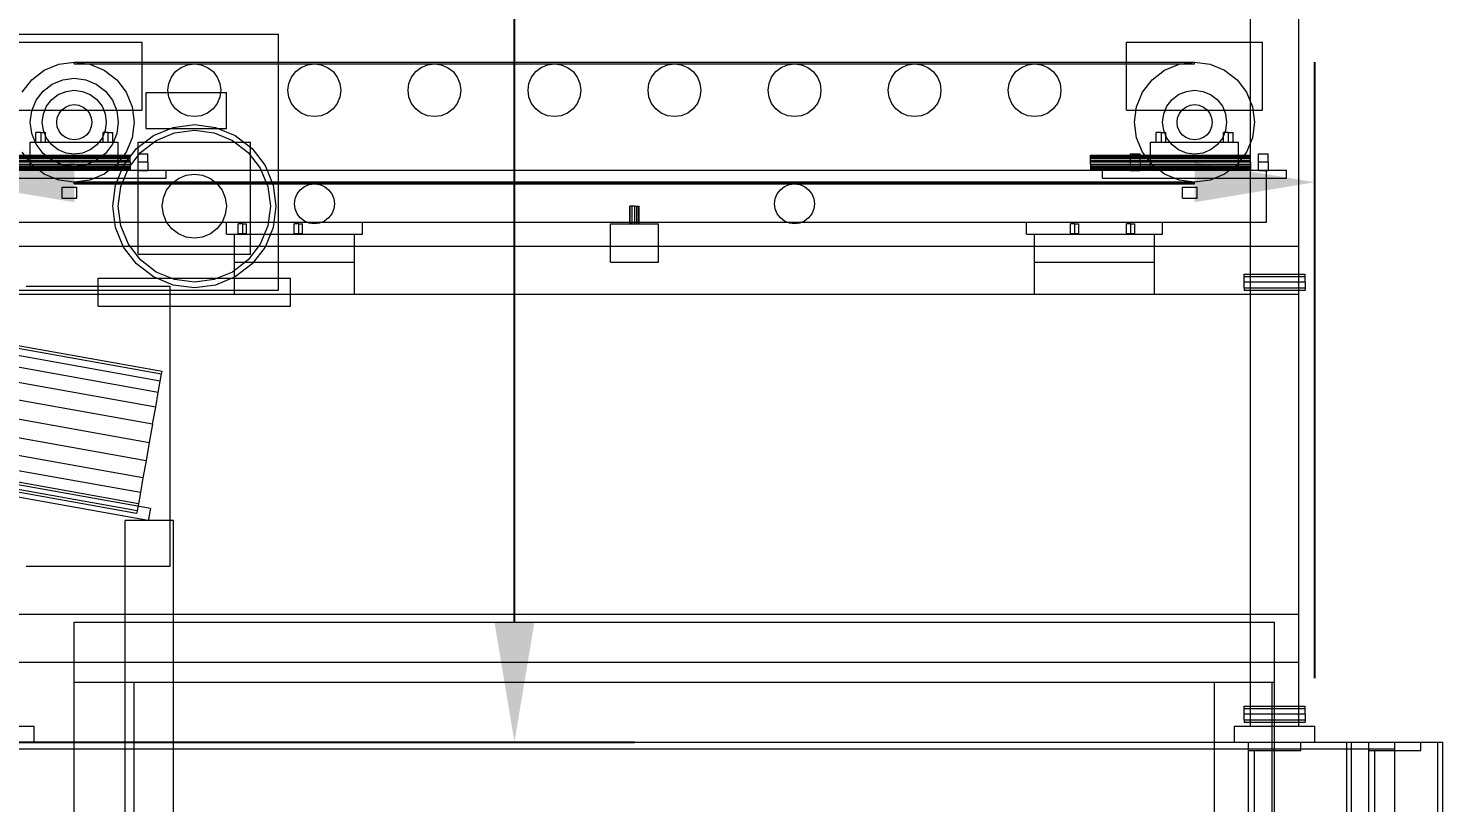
# Model space of a CAD drawing. Header units: millimetres. Extents: x -1970 to 59977, y -50268 to 6837.
# Drawn here: x 2142 to 3910, y -34076 to -33108 of the extents above; entities that cross this region are included whole.
import ezdxf

# ---------------------------------------------------------------- set-up
doc = ezdxf.new("R2010")
doc.units = ezdxf.units.MM
for name, color, linetype, lineweight in [('COTAS_O', 1, 'Continuous', 0), ('COTAS_P', 1, 'Continuous', 0), ('frontal_dos-mix', 7, 'Continuous', 0), ('frontal_dosificador', 7, 'Continuous', 0), ('frontal_secador', 7, 'Continuous', 0)]:
    doc.layers.add(name, color=color, linetype=linetype, lineweight=lineweight)
doc.dimstyles.new('R19_100', dxfattribs={"dimtxt": 250, "dimasz": 150, "dimexe": 150, "dimexo": 80, "dimgap": 100, "dimtad": 1, "dimtih": 1, "dimtoh": 1, "dimdsep": 46, "dimcen": 0.09, "dimadec": 0, "dimazin": 0, "dimtfac": 1, "dimtdec": 4, "dimtofl": 0, "dimtmove": 0, "dimatfit": 3, "dimfxl": 1, "dimtolj": 1, "dimtzin": 0, "dimarcsym": 0})

# ---------------------------------------------------------------- blocks, each defined once
blk = doc.blocks.new('*D40')
at = {"layer": 'COTAS_P', "color": 0, "lineweight": -2, "transparency": 16777216}
for p, q in [((2130, -31400), (2900, -31400)), ((2750, -33850), (2750, -31550)), ((2130, -34000), (2900, -34000))]:
    blk.add_line(p, q, dxfattribs=at)
at = {"layer": 'COTAS_P', "color": 0, "transparency": 16777216}
for points in [[(2725, -31550), (2775, -31550), (2750, -31400)], [(2725, -33850), (2775, -33850), (2750, -34000)]]:
    blk.add_solid(points, dxfattribs=at)
at = {"layer": 'Defpoints', "color": 0, "transparency": 16777216}
for p in [(2050, -31400), (2750, -31400), (2050, -34000)]:
    blk.add_point(p, dxfattribs=at)
blk = doc.blocks.new('*D41')
at = {"layer": 'COTAS_O', "color": 0, "lineweight": -2, "transparency": 16777216}
for p, q in [((2050, -33920), (2050, -33150)), ((3750, -33920), (3750, -33150)), ((2200, -33300), (3600, -33300))]:
    blk.add_line(p, q, dxfattribs=at)
at = {"layer": 'COTAS_O', "color": 0, "transparency": 16777216}
for points in [[(2200, -33275), (2200, -33325), (2050, -33300)], [(3600, -33275), (3600, -33325), (3750, -33300)]]:
    blk.add_solid(points, dxfattribs=at)
at = {"layer": 'Defpoints', "color": 0, "transparency": 16777216}
for p in [(3750, -33300), (2050, -34000), (3750, -34000)]:
    blk.add_point(p, dxfattribs=at)

msp = doc.modelspace()

# ---------------------------------------------------------------- linework, layer by layer
at = {"layer": 'frontal_dos-mix'}
for p, q in [((2307.474, -33548.673), (2071.22, -33506.434)), ((2309.056, -33539.822), (2072.803, -33497.583)), ((2309.596, -33536.804), (2073.342, -33494.564)), ((2304.957, -33562.753), (2068.703, -33520.513)), ((2301.676, -33581.101), (2065.422, -33538.862)), ((2307.474, -33548.673), (2309.056, -33539.822)), ((2309.056, -33539.822), (2309.596, -33536.804)), ((2297.856, -33602.469), (2061.602, -33560.229)), ((2301.676, -33581.101), (2304.957, -33562.753)), ((2304.957, -33562.753), (2307.474, -33548.673)), ((2297.856, -33602.469), (2301.676, -33581.101)), ((2057.503, -33583.16), (2293.756, -33625.399)), ((2289.657, -33648.329), (2053.403, -33606.09)), ((2297.856, -33602.469), (2293.756, -33625.399)), ((2285.836, -33669.696), (2049.583, -33627.457)), ((2293.756, -33625.399), (2289.657, -33648.329)), ((2282.556, -33688.045), (2046.302, -33645.806)), ((2289.657, -33648.329), (2285.836, -33669.696)), ((2278.456, -33710.975), (2042.202, -33668.736)), ((2280.039, -33702.125), (2043.785, -33659.885)), ((2295.076, -33708.016), (2058.822, -33665.777)), ((2285.836, -33669.696), (2282.556, -33688.045)), ((2277.917, -33713.994), (2041.663, -33671.755)), ((2292.436, -33722.782), (2056.183, -33680.542)), ((2282.556, -33688.045), (2280.039, -33702.125)), ((2280.039, -33702.125), (2278.456, -33710.975)), ((2323.756, -33722.899), (2263.756, -33722.899)), ((2263.756, -35980), (2263.756, -33722.899)), ((2278.456, -33710.975), (2277.917, -33713.994)), ((2295.076, -33708.016), (2292.436, -33722.782)), ((2323.756, -35980), (2323.756, -33722.899))]:
    msp.add_line(p, q, dxfattribs=at)
at = {"layer": 'frontal_dosificador'}
for p, q in [((3670, -33980), (3670, -31440)), ((3730, -33980), (3730, -31440)), ((2105, -33115), (2455, -33115)), ((2455, -33435), (2455, -33115)), ((2115, -33125), (2285, -33125)), ((2285, -33210), (2285, -33125)), ((3515, -33125), (3685, -33125)), ((3515, -33210), (3515, -33125)), ((3685, -33210), (3685, -33125)), ((2162.5, -33160.048), (2180.589, -33152.556)), ((2180.589, -33152.556), (2200, -33150)), ((2200, -33150), (2219.411, -33152.556)), ((2200, -33150), (3600, -33150)), ((2200, -33152), (2200, -33150)), ((2200, -33152), (3600, -33152)), ((2219.411, -33152.556), (2237.5, -33160.048)), ((2326.665, -33161.665), (2333.5, -33156.421)), ((2333.5, -33156.421), (2341.459, -33153.124)), ((2341.459, -33153.124), (2350, -33152)), ((2350, -33152), (2358.541, -33153.124)), ((2358.541, -33153.124), (2366.5, -33156.421)), ((2366.5, -33156.421), (2373.335, -33161.665)), ((2476.665, -33161.665), (2483.5, -33156.421)), ((2483.5, -33156.421), (2491.459, -33153.124)), ((2491.459, -33153.124), (2500, -33152)), ((2500, -33152), (2508.541, -33153.124)), ((2508.541, -33153.124), (2516.5, -33156.421)), ((2516.5, -33156.421), (2523.335, -33161.665)), ((2626.665, -33161.665), (2633.5, -33156.421)), ((2633.5, -33156.421), (2641.459, -33153.124)), ((2641.459, -33153.124), (2650, -33152)), ((2650, -33152), (2658.541, -33153.124)), ((2658.541, -33153.124), (2666.5, -33156.421)), ((2666.5, -33156.421), (2673.335, -33161.665)), ((2776.665, -33161.665), (2783.5, -33156.421)), ((2783.5, -33156.421), (2791.459, -33153.124)), ((2791.459, -33153.124), (2800, -33152)), ((2800, -33152), (2808.541, -33153.124)), ((2808.541, -33153.124), (2816.5, -33156.421)), ((2816.5, -33156.421), (2823.335, -33161.665)), ((2926.665, -33161.665), (2933.5, -33156.421)), ((2933.5, -33156.421), (2941.459, -33153.124)), ((2941.459, -33153.124), (2950, -33152)), ((2950, -33152), (2958.541, -33153.124)), ((2958.541, -33153.124), (2966.5, -33156.421)), ((2966.5, -33156.421), (2973.335, -33161.665)), ((3076.665, -33161.665), (3083.5, -33156.421)), ((3083.5, -33156.421), (3091.459, -33153.124)), ((3091.459, -33153.124), (3100, -33152)), ((3100, -33152), (3108.541, -33153.124)), ((3108.541, -33153.124), (3116.5, -33156.421)), ((3116.5, -33156.421), (3123.335, -33161.665)), ((3226.665, -33161.665), (3233.5, -33156.421)), ((3233.5, -33156.421), (3241.459, -33153.124)), ((3241.459, -33153.124), (3250, -33152)), ((3250, -33152), (3258.541, -33153.124)), ((3258.541, -33153.124), (3266.5, -33156.421)), ((3266.5, -33156.421), (3273.335, -33161.665)), ((3376.665, -33161.665), (3383.5, -33156.421)), ((3383.5, -33156.421), (3391.459, -33153.124)), ((3391.459, -33153.124), (3400, -33152)), ((3400, -33152), (3408.541, -33153.124)), ((3408.541, -33153.124), (3416.5, -33156.421)), ((3416.5, -33156.421), (3423.335, -33161.665)), ((3562.5, -33160.048), (3580.589, -33152.556)), ((3580.589, -33152.556), (3600, -33150)), ((3600, -33150), (3619.411, -33152.556)), ((3600, -33152), (3600, -33150)), ((3619.411, -33152.556), (3637.5, -33160.048)), ((2135.048, -33187.5), (2146.967, -33171.967)), ((2146.967, -33171.967), (2162.5, -33160.048)), ((2172.5, -33177.369), (2185.765, -33171.874)), ((2185.765, -33171.874), (2200, -33170)), ((2200, -33170), (2214.235, -33171.874)), ((2214.235, -33171.874), (2227.5, -33177.369)), ((2237.5, -33160.048), (2253.033, -33171.967)), ((2253.033, -33171.967), (2264.952, -33187.5)), ((2318.124, -33176.459), (2321.421, -33168.5)), ((2321.421, -33168.5), (2326.665, -33161.665)), ((2373.335, -33161.665), (2378.579, -33168.5)), ((2378.579, -33168.5), (2381.876, -33176.459)), ((2468.124, -33176.459), (2471.421, -33168.5)), ((2471.421, -33168.5), (2476.665, -33161.665)), ((2523.335, -33161.665), (2528.579, -33168.5)), ((2528.579, -33168.5), (2531.876, -33176.459)), ((2618.124, -33176.459), (2621.421, -33168.5)), ((2621.421, -33168.5), (2626.665, -33161.665)), ((2673.335, -33161.665), (2678.579, -33168.5)), ((2678.579, -33168.5), (2681.876, -33176.459)), ((2768.124, -33176.459), (2771.421, -33168.5)), ((2771.421, -33168.5), (2776.665, -33161.665)), ((2823.335, -33161.665), (2828.579, -33168.5)), ((2828.579, -33168.5), (2831.876, -33176.459)), ((2918.124, -33176.459), (2921.421, -33168.5)), ((2921.421, -33168.5), (2926.665, -33161.665)), ((2973.335, -33161.665), (2978.579, -33168.5)), ((2978.579, -33168.5), (2981.876, -33176.459)), ((3068.124, -33176.459), (3071.421, -33168.5)), ((3071.421, -33168.5), (3076.665, -33161.665)), ((3123.335, -33161.665), (3128.579, -33168.5)), ((3128.579, -33168.5), (3131.876, -33176.459)), ((3218.124, -33176.459), (3221.421, -33168.5)), ((3221.421, -33168.5), (3226.665, -33161.665)), ((3273.335, -33161.665), (3278.579, -33168.5)), ((3278.579, -33168.5), (3281.876, -33176.459)), ((3368.124, -33176.459), (3371.421, -33168.5)), ((3371.421, -33168.5), (3376.665, -33161.665)), ((3423.335, -33161.665), (3428.579, -33168.5)), ((3428.579, -33168.5), (3431.876, -33176.459)), ((3535.048, -33187.5), (3546.967, -33171.967)), ((3546.967, -33171.967), (3562.5, -33160.048)), ((3637.5, -33160.048), (3653.033, -33171.967)), ((3653.033, -33171.967), (3664.952, -33187.5)), ((2152.369, -33197.5), (2161.109, -33186.109)), ((2161.109, -33186.109), (2172.5, -33177.369)), ((2171.716, -33196.716), (2180, -33190.359)), ((2180, -33190.359), (2189.647, -33186.363)), ((2189.647, -33186.363), (2200, -33185)), ((2200, -33185), (2210.353, -33186.363)), ((2210.353, -33186.363), (2220, -33190.359)), ((2220, -33190.359), (2228.284, -33196.716)), ((2227.5, -33177.369), (2238.891, -33186.109)), ((2238.891, -33186.109), (2247.631, -33197.5)), ((2264.952, -33187.5), (2272.444, -33205.589)), ((2290, -33188), (2390, -33188)), ((2290, -33233), (2290, -33188)), ((2317, -33185), (2318.124, -33176.459)), ((2318.124, -33193.541), (2317, -33185)), ((2321.421, -33201.5), (2318.124, -33193.541)), ((2381.876, -33193.541), (2378.579, -33201.5)), ((2381.876, -33176.459), (2383, -33185)), ((2383, -33185), (2381.876, -33193.541)), ((2390, -33233), (2390, -33188)), ((2467, -33185), (2468.124, -33176.459)), ((2468.124, -33193.541), (2467, -33185)), ((2471.421, -33201.5), (2468.124, -33193.541)), ((2531.876, -33193.541), (2528.579, -33201.5)), ((2531.876, -33176.459), (2533, -33185)), ((2533, -33185), (2531.876, -33193.541)), ((2617, -33185), (2618.124, -33176.459)), ((2618.124, -33193.541), (2617, -33185)), ((2621.421, -33201.5), (2618.124, -33193.541)), ((2681.876, -33193.541), (2678.579, -33201.5)), ((2681.876, -33176.459), (2683, -33185)), ((2683, -33185), (2681.876, -33193.541)), ((2767, -33185), (2768.124, -33176.459)), ((2768.124, -33193.541), (2767, -33185)), ((2771.421, -33201.5), (2768.124, -33193.541)), ((2831.876, -33193.541), (2828.579, -33201.5)), ((2831.876, -33176.459), (2833, -33185)), ((2833, -33185), (2831.876, -33193.541)), ((2917, -33185), (2918.124, -33176.459)), ((2918.124, -33193.541), (2917, -33185)), ((2921.421, -33201.5), (2918.124, -33193.541)), ((2981.876, -33193.541), (2978.579, -33201.5)), ((2981.876, -33176.459), (2983, -33185)), ((2983, -33185), (2981.876, -33193.541)), ((3067, -33185), (3068.124, -33176.459)), ((3068.124, -33193.541), (3067, -33185)), ((3071.421, -33201.5), (3068.124, -33193.541)), ((3131.876, -33193.541), (3128.579, -33201.5)), ((3131.876, -33176.459), (3133, -33185)), ((3133, -33185), (3131.876, -33193.541)), ((3217, -33185), (3218.124, -33176.459)), ((3218.124, -33193.541), (3217, -33185)), ((3221.421, -33201.5), (3218.124, -33193.541)), ((3281.876, -33193.541), (3278.579, -33201.5)), ((3281.876, -33176.459), (3283, -33185)), ((3283, -33185), (3281.876, -33193.541)), ((3367, -33185), (3368.124, -33176.459)), ((3368.124, -33193.541), (3367, -33185)), ((3371.421, -33201.5), (3368.124, -33193.541)), ((3431.876, -33193.541), (3428.579, -33201.5)), ((3431.876, -33176.459), (3433, -33185)), ((3433, -33185), (3431.876, -33193.541)), ((3527.556, -33205.589), (3535.048, -33187.5)), ((3571.716, -33196.716), (3580, -33190.359)), ((3580, -33190.359), (3589.647, -33186.363)), ((3589.647, -33186.363), (3600, -33185)), ((3600, -33185), (3610.353, -33186.363)), ((3610.353, -33186.363), (3620, -33190.359)), ((3620, -33190.359), (3628.284, -33196.716)), ((3664.952, -33187.5), (3672.444, -33205.589)), ((2115, -33210), (2285, -33210)), ((2145, -33225), (2146.874, -33210.765)), ((2146.874, -33210.765), (2152.369, -33197.5)), ((2161.363, -33214.647), (2165.359, -33205)), ((2165.359, -33205), (2171.716, -33196.716)), ((2180.947, -33214), (2184.444, -33209.444)), ((2184.444, -33209.444), (2189, -33205.947)), ((2189, -33205.947), (2194.306, -33203.75)), ((2194.306, -33203.75), (2200, -33203)), ((2200, -33203), (2205.694, -33203.75)), ((2205.694, -33203.75), (2211, -33205.947)), ((2211, -33205.947), (2215.556, -33209.444)), ((2215.556, -33209.444), (2219.053, -33214)), ((2228.284, -33196.716), (2234.641, -33205)), ((2234.641, -33205), (2238.637, -33214.647)), ((2247.631, -33197.5), (2253.126, -33210.765)), ((2253.126, -33210.765), (2255, -33225)), ((2272.444, -33205.589), (2275, -33225)), ((2326.665, -33208.335), (2321.421, -33201.5)), ((2333.5, -33213.579), (2326.665, -33208.335)), ((2373.335, -33208.335), (2366.5, -33213.579)), ((2378.579, -33201.5), (2373.335, -33208.335)), ((2476.665, -33208.335), (2471.421, -33201.5)), ((2483.5, -33213.579), (2476.665, -33208.335)), ((2523.335, -33208.335), (2516.5, -33213.579)), ((2528.579, -33201.5), (2523.335, -33208.335)), ((2626.665, -33208.335), (2621.421, -33201.5)), ((2633.5, -33213.579), (2626.665, -33208.335)), ((2673.335, -33208.335), (2666.5, -33213.579)), ((2678.579, -33201.5), (2673.335, -33208.335)), ((2776.665, -33208.335), (2771.421, -33201.5)), ((2783.5, -33213.579), (2776.665, -33208.335)), ((2823.335, -33208.335), (2816.5, -33213.579)), ((2828.579, -33201.5), (2823.335, -33208.335)), ((2926.665, -33208.335), (2921.421, -33201.5)), ((2933.5, -33213.579), (2926.665, -33208.335)), ((2973.335, -33208.335), (2966.5, -33213.579)), ((2978.579, -33201.5), (2973.335, -33208.335)), ((3076.665, -33208.335), (3071.421, -33201.5)), ((3083.5, -33213.579), (3076.665, -33208.335)), ((3123.335, -33208.335), (3116.5, -33213.579)), ((3128.579, -33201.5), (3123.335, -33208.335)), ((3226.665, -33208.335), (3221.421, -33201.5)), ((3233.5, -33213.579), (3226.665, -33208.335)), ((3273.335, -33208.335), (3266.5, -33213.579)), ((3278.579, -33201.5), (3273.335, -33208.335)), ((3376.665, -33208.335), (3371.421, -33201.5)), ((3383.5, -33213.579), (3376.665, -33208.335)), ((3423.335, -33208.335), (3416.5, -33213.579)), ((3428.579, -33201.5), (3423.335, -33208.335)), ((3515, -33210), (3685, -33210)), ((3525, -33225), (3527.556, -33205.589)), ((3561.363, -33214.647), (3565.359, -33205)), ((3565.359, -33205), (3571.716, -33196.716)), ((3580.947, -33214), (3584.444, -33209.444)), ((3584.444, -33209.444), (3589, -33205.947)), ((3589, -33205.947), (3594.306, -33203.75)), ((3594.306, -33203.75), (3600, -33203)), ((3600, -33203), (3605.694, -33203.75)), ((3605.694, -33203.75), (3611, -33205.947)), ((3611, -33205.947), (3615.556, -33209.444)), ((3615.556, -33209.444), (3619.053, -33214)), ((3628.284, -33196.716), (3634.641, -33205)), ((3634.641, -33205), (3638.637, -33214.647)), ((3672.444, -33205.589), (3675, -33225)), ((2146.874, -33239.235), (2145, -33225)), ((2160, -33225), (2161.363, -33214.647)), ((2161.363, -33235.353), (2160, -33225)), ((2178, -33225), (2178.75, -33219.306)), ((2178.75, -33230.694), (2178, -33225)), ((2178.75, -33219.306), (2180.947, -33214)), ((2219.053, -33214), (2221.25, -33219.306)), ((2221.25, -33219.306), (2222, -33225)), ((2222, -33225), (2221.25, -33230.694)), ((2238.637, -33214.647), (2240, -33225)), ((2240, -33225), (2238.637, -33235.353)), ((2255, -33225), (2253.126, -33239.235)), ((2275, -33225), (2272.444, -33244.411)), ((2323.6, -33231.476), (2350, -33228)), ((2341.459, -33216.876), (2333.5, -33213.579)), ((2350, -33218), (2341.459, -33216.876)), ((2358.541, -33216.876), (2350, -33218)), ((2350, -33228), (2376.4, -33231.476)), ((2366.5, -33213.579), (2358.541, -33216.876)), ((2491.459, -33216.876), (2483.5, -33213.579)), ((2500, -33218), (2491.459, -33216.876)), ((2508.541, -33216.876), (2500, -33218)), ((2516.5, -33213.579), (2508.541, -33216.876)), ((2641.459, -33216.876), (2633.5, -33213.579)), ((2650, -33218), (2641.459, -33216.876)), ((2658.541, -33216.876), (2650, -33218)), ((2666.5, -33213.579), (2658.541, -33216.876)), ((2791.459, -33216.876), (2783.5, -33213.579)), ((2800, -33218), (2791.459, -33216.876)), ((2808.541, -33216.876), (2800, -33218)), ((2816.5, -33213.579), (2808.541, -33216.876)), ((2941.459, -33216.876), (2933.5, -33213.579)), ((2950, -33218), (2941.459, -33216.876)), ((2958.541, -33216.876), (2950, -33218)), ((2966.5, -33213.579), (2958.541, -33216.876)), ((3091.459, -33216.876), (3083.5, -33213.579)), ((3100, -33218), (3091.459, -33216.876)), ((3108.541, -33216.876), (3100, -33218)), ((3116.5, -33213.579), (3108.541, -33216.876)), ((3241.459, -33216.876), (3233.5, -33213.579)), ((3250, -33218), (3241.459, -33216.876)), ((3258.541, -33216.876), (3250, -33218)), ((3266.5, -33213.579), (3258.541, -33216.876)), ((3391.459, -33216.876), (3383.5, -33213.579)), ((3400, -33218), (3391.459, -33216.876)), ((3408.541, -33216.876), (3400, -33218)), ((3416.5, -33213.579), (3408.541, -33216.876)), ((3527.556, -33244.411), (3525, -33225)), ((3560, -33225), (3561.363, -33214.647)), ((3561.363, -33235.353), (3560, -33225)), ((3578, -33225), (3578.75, -33219.306)), ((3578.75, -33230.694), (3578, -33225)), ((3578.75, -33219.306), (3580.947, -33214)), ((3619.053, -33214), (3621.25, -33219.306)), ((3621.25, -33219.306), (3622, -33225)), ((3622, -33225), (3621.25, -33230.694)), ((3638.637, -33214.647), (3640, -33225)), ((3640, -33225), (3638.637, -33235.353)), ((3675, -33225), (3672.444, -33244.411)), ((2152.369, -33252.5), (2146.874, -33239.235)), ((2158, -33238), (2151.938, -33238)), ((2151.938, -33250), (2151.938, -33238)), ((2158, -33238), (2164.062, -33238)), ((2158, -33238), (2158, -33250)), ((2165.359, -33245), (2161.363, -33235.353)), ((2164.062, -33250), (2164.062, -33238)), ((2171.716, -33253.284), (2165.359, -33245)), ((2180.947, -33236), (2178.75, -33230.694)), ((2184.444, -33240.556), (2180.947, -33236)), ((2189, -33244.053), (2184.444, -33240.556)), ((2194.306, -33246.25), (2189, -33244.053)), ((2200, -33247), (2194.306, -33246.25)), ((2205.694, -33246.25), (2200, -33247)), ((2211, -33244.053), (2205.694, -33246.25)), ((2215.556, -33240.556), (2211, -33244.053)), ((2219.053, -33236), (2215.556, -33240.556)), ((2221.25, -33230.694), (2219.053, -33236)), ((2234.641, -33245), (2228.284, -33253.284)), ((2238.637, -33235.353), (2234.641, -33245)), ((2242, -33238), (2235.938, -33238)), ((2235.938, -33250), (2235.938, -33238)), ((2242, -33238), (2248.062, -33238)), ((2242, -33238), (2242, -33250)), ((2253.126, -33239.235), (2247.631, -33252.5)), ((2248.062, -33250), (2248.062, -33238)), ((2272.444, -33244.411), (2264.952, -33262.5)), ((2277.875, -33257.875), (2299, -33241.665)), ((2290, -33233), (2390, -33233)), ((2299, -33241.665), (2323.6, -33231.476)), ((2302.5, -33247.728), (2325.412, -33238.237)), ((2325.412, -33238.237), (2350, -33235)), ((2350, -33235), (2374.588, -33238.237)), ((2374.588, -33238.237), (2397.5, -33247.728)), ((2376.4, -33231.476), (2401, -33241.665)), ((2401, -33241.665), (2422.125, -33257.875)), ((3535.048, -33262.5), (3527.556, -33244.411)), ((3558, -33238), (3551.938, -33238)), ((3551.938, -33250), (3551.938, -33238)), ((3558, -33238), (3564.062, -33238)), ((3558, -33238), (3558, -33250)), ((3565.359, -33245), (3561.363, -33235.353)), ((3564.062, -33250), (3564.062, -33238)), ((3571.716, -33253.284), (3565.359, -33245)), ((3580.947, -33236), (3578.75, -33230.694)), ((3584.444, -33240.556), (3580.947, -33236)), ((3589, -33244.053), (3584.444, -33240.556)), ((3594.306, -33246.25), (3589, -33244.053)), ((3600, -33247), (3594.306, -33246.25)), ((3605.694, -33246.25), (3600, -33247)), ((3611, -33244.053), (3605.694, -33246.25)), ((3615.556, -33240.556), (3611, -33244.053)), ((3619.053, -33236), (3615.556, -33240.556)), ((3621.25, -33230.694), (3619.053, -33236)), ((3634.641, -33245), (3628.284, -33253.284)), ((3638.637, -33235.353), (3634.641, -33245)), ((3642, -33238), (3635.938, -33238)), ((3635.938, -33250), (3635.938, -33238)), ((3642, -33238), (3648.062, -33238)), ((3642, -33238), (3642, -33250)), ((3648.062, -33250), (3648.062, -33238)), ((3672.444, -33244.411), (3664.952, -33262.5)), ((2146.967, -33278.033), (2135.048, -33262.5)), ((2145, -33250), (2255, -33250)), ((2145, -33285), (2145, -33250)), ((2151.938, -33250), (2158, -33250)), ((2161.109, -33263.891), (2152.369, -33252.5)), ((2158, -33250), (2164.062, -33250)), ((2172.5, -33272.631), (2161.109, -33263.891)), ((2180, -33259.641), (2171.716, -33253.284)), ((2189.647, -33263.637), (2180, -33259.641)), ((2200, -33265), (2189.647, -33263.637)), ((2210.353, -33263.637), (2200, -33265)), ((2220, -33259.641), (2210.353, -33263.637)), ((2228.284, -33253.284), (2220, -33259.641)), ((2238.891, -33263.891), (2227.5, -33272.631)), ((2235.938, -33250), (2242, -33250)), ((2247.631, -33252.5), (2238.891, -33263.891)), ((2242, -33250), (2248.062, -33250)), ((2264.952, -33262.5), (2253.033, -33278.033)), ((2255, -33285), (2255, -33250)), ((2261.665, -33279), (2277.875, -33257.875)), ((2267.728, -33282.5), (2282.825, -33262.825)), ((2280, -33250), (2420, -33250)), ((2280, -33390), (2280, -33250)), ((2282.825, -33262.825), (2302.5, -33247.728)), ((2397.5, -33247.728), (2417.175, -33262.825)), ((2417.175, -33262.825), (2432.272, -33282.5)), ((2420, -33390), (2420, -33250)), ((2422.125, -33257.875), (2438.335, -33279)), ((3546.967, -33278.033), (3535.048, -33262.5)), ((3545, -33250), (3655, -33250)), ((3545, -33285), (3545, -33250)), ((3551.938, -33250), (3558, -33250)), ((3558, -33250), (3564.062, -33250)), ((3580, -33259.641), (3571.716, -33253.284)), ((3589.647, -33263.637), (3580, -33259.641)), ((3600, -33265), (3589.647, -33263.637)), ((3610.353, -33263.637), (3600, -33265)), ((3620, -33259.641), (3610.353, -33263.637)), ((3628.284, -33253.284), (3620, -33259.641)), ((3635.938, -33250), (3642, -33250)), ((3642, -33250), (3648.062, -33250)), ((3664.952, -33262.5), (3653.033, -33278.033)), ((3655, -33285), (3655, -33250)), ((2070, -33266), (2270, -33266)), ((2070, -33266.307), (2270, -33266.307)), ((2070, -33267.206), (2270, -33267.206)), ((2070, -33268.636), (2270, -33268.636)), ((2070, -33270.5), (2270, -33270.5)), ((2070, -33272.671), (2270, -33272.671)), ((2270, -33275), (2070, -33275)), ((2070, -33277.329), (2270, -33277.329)), ((2070, -33279.5), (2270, -33279.5)), ((2070, -33281.364), (2270, -33281.364)), ((2162.5, -33289.952), (2146.967, -33278.033)), ((2185.765, -33278.126), (2172.5, -33272.631)), ((2200, -33280), (2185.765, -33278.126)), ((2214.235, -33278.126), (2200, -33280)), ((2227.5, -33272.631), (2214.235, -33278.126)), ((2253.033, -33278.033), (2237.5, -33289.952)), ((2251.476, -33303.6), (2261.665, -33279)), ((2270, -33266.307), (2270, -33266)), ((2270, -33267.206), (2270, -33266.307)), ((2270, -33268.636), (2270, -33267.206)), ((2270, -33270.5), (2270, -33268.636)), ((2270, -33272.671), (2270, -33270.5)), ((2270, -33275), (2270, -33272.671)), ((2270, -33275), (2270, -33277.329)), ((2270, -33277.329), (2270, -33279.5)), ((2270, -33279.5), (2270, -33281.364)), ((2270, -33281.364), (2270, -33282.794)), ((2280, -33275), (2280, -33264.608)), ((2280, -33264.608), (2292, -33264.608)), ((2280, -33285.392), (2280, -33275)), ((2292, -33275), (2280, -33275)), ((2292, -33275), (2292, -33264.608)), ((2292, -33275), (2292, -33285.392)), ((2438.335, -33279), (2448.524, -33303.6)), ((3470, -33266.307), (3470, -33266)), ((3470, -33266), (3670, -33266)), ((3470, -33267.206), (3470, -33266.307)), ((3470, -33266.307), (3670, -33266.307)), ((3470, -33268.636), (3470, -33267.206)), ((3470, -33267.206), (3670, -33267.206)), ((3470, -33270.5), (3470, -33268.636)), ((3470, -33268.636), (3670, -33268.636)), ((3470, -33272.671), (3470, -33270.5)), ((3470, -33270.5), (3670, -33270.5)), ((3470, -33275), (3470, -33272.671)), ((3470, -33272.671), (3670, -33272.671)), ((3470, -33277.329), (3470, -33275)), ((3670, -33275), (3470, -33275)), ((3470, -33277.329), (3470, -33279.5)), ((3470, -33277.329), (3670, -33277.329)), ((3470, -33279.5), (3470, -33281.364)), ((3470, -33279.5), (3670, -33279.5)), ((3470, -33281.364), (3470, -33282.794)), ((3470, -33281.364), (3670, -33281.364)), ((3520, -33275), (3520, -33264.608)), ((3520, -33264.608), (3532, -33264.608)), ((3520, -33285.392), (3520, -33275)), ((3532, -33275), (3520, -33275)), ((3532, -33275), (3532, -33264.608)), ((3532, -33275), (3532, -33285.392)), ((3562.5, -33289.952), (3546.967, -33278.033)), ((3653.033, -33278.033), (3637.5, -33289.952)), ((3670, -33266.307), (3670, -33266)), ((3670, -33267.206), (3670, -33266.307)), ((3670, -33268.636), (3670, -33267.206)), ((3670, -33270.5), (3670, -33268.636)), ((3670, -33272.671), (3670, -33270.5)), ((3670, -33275), (3670, -33272.671)), ((3670, -33275), (3670, -33277.329)), ((3670, -33277.329), (3670, -33279.5)), ((3670, -33279.5), (3670, -33281.364)), ((3670, -33281.364), (3670, -33282.794)), ((3680, -33275), (3680, -33264.608)), ((3680, -33264.608), (3692, -33264.608)), ((3680, -33285.392), (3680, -33275)), ((3692, -33275), (3680, -33275)), ((3692, -33275), (3692, -33264.608)), ((3692, -33275), (3692, -33285.392)), ((2070, -33282.794), (2270, -33282.794)), ((2070, -33283.693), (2270, -33283.693)), ((2070, -33284), (2270, -33284)), ((2085, -33285), (2315, -33285)), ((2085, -33295), (2315, -33295)), ((2110, -33285), (3690, -33285)), ((2145, -33285), (2255, -33285)), ((2180.589, -33297.444), (2162.5, -33289.952)), ((2200, -33300), (2180.589, -33297.444)), ((2219.411, -33297.444), (2200, -33300)), ((2237.5, -33289.952), (2219.411, -33297.444)), ((2258.237, -33305.412), (2267.728, -33282.5)), ((2270, -33282.794), (2270, -33283.693)), ((2270, -33283.693), (2270, -33284)), ((2280, -33285.392), (2292, -33285.392)), ((2315, -33295), (2315, -33285)), ((2321.716, -33301.716), (2330, -33295.359)), ((2330, -33295.359), (2339.647, -33291.363)), ((2339.647, -33291.363), (2350, -33290)), ((2350, -33290), (2360.353, -33291.363)), ((2360.353, -33291.363), (2370, -33295.359)), ((2370, -33295.359), (2378.284, -33301.716)), ((2432.272, -33282.5), (2441.763, -33305.412)), ((3470, -33282.794), (3470, -33283.693)), ((3470, -33282.794), (3670, -33282.794)), ((3470, -33283.693), (3470, -33284)), ((3470, -33283.693), (3670, -33283.693)), ((3470, -33284), (3670, -33284)), ((3485, -33285), (3715, -33285)), ((3485, -33295), (3485, -33285)), ((3485, -33295), (3715, -33295)), ((3520, -33285.392), (3532, -33285.392)), ((3545, -33285), (3655, -33285)), ((3580.589, -33297.444), (3562.5, -33289.952)), ((3600, -33300), (3580.589, -33297.444)), ((3619.411, -33297.444), (3600, -33300)), ((3637.5, -33289.952), (3619.411, -33297.444)), ((3670, -33282.794), (3670, -33283.693)), ((3670, -33283.693), (3670, -33284)), ((3680, -33285.392), (3692, -33285.392)), ((3690, -33350), (3690, -33285)), ((3715, -33295), (3715, -33285)), ((2185, -33306), (2203, -33306)), ((2185, -33320), (2185, -33306)), ((2200, -33300), (3600, -33300)), ((2200, -33302), (2200, -33300)), ((2200, -33302), (3600, -33302)), ((2203, -33320), (2203, -33306)), ((2248, -33330), (2251.476, -33303.6)), ((2255, -33330), (2258.237, -33305.412)), ((2311.363, -33319.647), (2315.359, -33310)), ((2315.359, -33310), (2321.716, -33301.716)), ((2378.284, -33301.716), (2384.641, -33310)), ((2384.641, -33310), (2388.637, -33319.647)), ((2441.763, -33305.412), (2445, -33330)), ((2448.524, -33303.6), (2452, -33330)), ((2475.852, -33320.53), (2478.349, -33314.5)), ((2478.349, -33314.5), (2482.322, -33309.322)), ((2482.322, -33309.322), (2487.5, -33305.349)), ((2487.5, -33305.349), (2493.53, -33302.852)), ((2493.53, -33302.852), (2500, -33302)), ((2500, -33302), (2506.47, -33302.852)), ((2506.47, -33302.852), (2512.5, -33305.349)), ((2512.5, -33305.349), (2517.678, -33309.322)), ((2517.678, -33309.322), (2521.651, -33314.5)), ((2521.651, -33314.5), (2524.148, -33320.53)), ((3075.852, -33320.53), (3078.349, -33314.5)), ((3078.349, -33314.5), (3082.322, -33309.322)), ((3082.322, -33309.322), (3087.5, -33305.349)), ((3087.5, -33305.349), (3093.53, -33302.852)), ((3093.53, -33302.852), (3100, -33302)), ((3100, -33302), (3106.47, -33302.852)), ((3106.47, -33302.852), (3112.5, -33305.349)), ((3112.5, -33305.349), (3117.678, -33309.322)), ((3117.678, -33309.322), (3121.651, -33314.5)), ((3121.651, -33314.5), (3124.148, -33320.53)), ((3585, -33306), (3603, -33306)), ((3585, -33320), (3585, -33306)), ((3600, -33302), (3600, -33300)), ((3603, -33320), (3603, -33306)), ((2185, -33320), (2203, -33320)), ((2251.476, -33356.4), (2248, -33330)), ((2258.237, -33354.588), (2255, -33330)), ((2310, -33330), (2311.363, -33319.647)), ((2311.363, -33340.353), (2310, -33330)), ((2388.637, -33319.647), (2390, -33330)), ((2390, -33330), (2388.637, -33340.353)), ((2445, -33330), (2441.763, -33354.588)), ((2452, -33330), (2448.524, -33356.4)), ((2475, -33327), (2475.852, -33320.53)), ((2475.852, -33333.47), (2475, -33327)), ((2478.349, -33339.5), (2475.852, -33333.47)), ((2524.148, -33333.47), (2521.651, -33339.5)), ((2524.148, -33320.53), (2525, -33327)), ((2525, -33327), (2524.148, -33333.47)), ((2894.804, -33330), (2894, -33330)), ((2894, -33352), (2894, -33330)), ((2897, -33330), (2894.804, -33330)), ((2894.804, -33352), (2894.804, -33330)), ((2900, -33330), (2897, -33330)), ((2897, -33352), (2897, -33330)), ((2900, -33330), (2903, -33330)), ((2900, -33330), (2900, -33352)), ((2903, -33330), (2905.196, -33330)), ((2903, -33352), (2903, -33330)), ((2905.196, -33330), (2906, -33330)), ((2905.196, -33352), (2905.196, -33330)), ((2906, -33352), (2906, -33330)), ((3075, -33327), (3075.852, -33320.53)), ((3075.852, -33333.47), (3075, -33327)), ((3078.349, -33339.5), (3075.852, -33333.47)), ((3124.148, -33333.47), (3121.651, -33339.5)), ((3124.148, -33320.53), (3125, -33327)), ((3125, -33327), (3124.148, -33333.47)), ((3585, -33320), (3603, -33320)), ((2110, -33350), (3690, -33350)), ((2315.359, -33350), (2311.363, -33340.353)), ((2321.716, -33358.284), (2315.359, -33350)), ((2384.641, -33350), (2378.284, -33358.284)), ((2388.637, -33340.353), (2384.641, -33350)), ((2390, -33350), (2560, -33350)), ((2390, -33365), (2390, -33350)), ((2410, -33352), (2404.804, -33352)), ((2404.804, -33364), (2404.804, -33352)), ((2410, -33352), (2415.196, -33352)), ((2410, -33352), (2410, -33364)), ((2415.196, -33364), (2415.196, -33352)), ((2480, -33352), (2474.804, -33352)), ((2474.804, -33364), (2474.804, -33352)), ((2482.322, -33344.678), (2478.349, -33339.5)), ((2480, -33352), (2485.196, -33352)), ((2480, -33352), (2480, -33364)), ((2487.5, -33348.651), (2482.322, -33344.678)), ((2485.196, -33364), (2485.196, -33352)), ((2493.53, -33351.148), (2487.5, -33348.651)), ((2500, -33352), (2493.53, -33351.148)), ((2506.47, -33351.148), (2500, -33352)), ((2512.5, -33348.651), (2506.47, -33351.148)), ((2517.678, -33344.678), (2512.5, -33348.651)), ((2521.651, -33339.5), (2517.678, -33344.678)), ((2560, -33365), (2560, -33350)), ((2870, -33352), (2930, -33352)), ((2870, -33400), (2870, -33352)), ((2894.804, -33352), (2894, -33352)), ((2897, -33352), (2894.804, -33352)), ((2897, -33352), (2900, -33352)), ((2900, -33352), (2903, -33352)), ((2903, -33352), (2905.196, -33352)), ((2905.196, -33352), (2906, -33352)), ((2930, -33400), (2930, -33352)), ((3082.322, -33344.678), (3078.349, -33339.5)), ((3087.5, -33348.651), (3082.322, -33344.678)), ((3093.53, -33351.148), (3087.5, -33348.651)), ((3100, -33352), (3093.53, -33351.148)), ((3106.47, -33351.148), (3100, -33352)), ((3112.5, -33348.651), (3106.47, -33351.148)), ((3117.678, -33344.678), (3112.5, -33348.651)), ((3121.651, -33339.5), (3117.678, -33344.678)), ((3390, -33350), (3560, -33350)), ((3390, -33365), (3390, -33350)), ((3450, -33352), (3444.804, -33352)), ((3444.804, -33364), (3444.804, -33352)), ((3450, -33352), (3455.196, -33352)), ((3450, -33352), (3450, -33364)), ((3455.196, -33364), (3455.196, -33352)), ((3520, -33352), (3514.804, -33352)), ((3514.804, -33364), (3514.804, -33352)), ((3520, -33352), (3525.196, -33352)), ((3520, -33352), (3520, -33364)), ((3525.196, -33364), (3525.196, -33352)), ((3560, -33365), (3560, -33350)), ((2261.665, -33381), (2251.476, -33356.4)), ((2267.728, -33377.5), (2258.237, -33354.588)), ((2330, -33364.641), (2321.716, -33358.284)), ((2339.647, -33368.637), (2330, -33364.641)), ((2350, -33370), (2339.647, -33368.637)), ((2360.353, -33368.637), (2350, -33370)), ((2370, -33364.641), (2360.353, -33368.637)), ((2378.284, -33358.284), (2370, -33364.641)), ((2390, -33365), (2560, -33365)), ((2400, -33365), (2550, -33365)), ((2400, -33400), (2400, -33365)), ((2404.804, -33364), (2410, -33364)), ((2410, -33364), (2415.196, -33364)), ((2441.763, -33354.588), (2432.272, -33377.5)), ((2448.524, -33356.4), (2438.335, -33381)), ((2474.804, -33364), (2480, -33364)), ((2480, -33364), (2485.196, -33364)), ((2550, -33400), (2550, -33365)), ((3390, -33365), (3560, -33365)), ((3400, -33365), (3550, -33365)), ((3400, -33400), (3400, -33365)), ((3444.804, -33364), (3450, -33364)), ((3450, -33364), (3455.196, -33364)), ((3514.804, -33364), (3520, -33364)), ((3520, -33364), (3525.196, -33364)), ((3550, -33400), (3550, -33365)), ((2130, -33380), (3670, -33380)), ((2277.875, -33402.125), (2261.665, -33381)), ((2282.825, -33397.175), (2267.728, -33377.5)), ((2432.272, -33377.5), (2417.175, -33397.175)), ((2438.335, -33381), (2422.125, -33402.125)), ((3670, -33380), (3730, -33380)), ((3670, -33440), (3670, -33380)), ((3730, -33440), (3730, -33380)), ((2299, -33418.335), (2277.875, -33402.125)), ((2280, -33390), (2420, -33390)), ((2302.5, -33412.272), (2282.825, -33397.175)), ((2417.175, -33397.175), (2397.5, -33412.272)), ((2400, -33400), (2550, -33400)), ((2400, -33440), (2400, -33400)), ((2422.125, -33402.125), (2401, -33418.335)), ((2550, -33440), (2550, -33400)), ((2870, -33400), (2930, -33400)), ((3400, -33400), (3550, -33400)), ((3400, -33440), (3400, -33400)), ((3550, -33440), (3550, -33400)), ((2230, -33420), (2470, -33420)), ((2230, -33455), (2230, -33420)), ((2323.6, -33428.524), (2299, -33418.335)), ((2325.412, -33421.763), (2302.5, -33412.272)), ((2350, -33425), (2325.412, -33421.763)), ((2374.588, -33421.763), (2350, -33425)), ((2397.5, -33412.272), (2374.588, -33421.763)), ((2401, -33418.335), (2376.4, -33428.524)), ((2470, -33455), (2470, -33420)), ((3662, -33417.929), (3662, -33415)), ((3662, -33415), (3738, -33415)), ((3662, -33425), (3662, -33417.929)), ((3662, -33417.929), (3738, -33417.929)), ((3738, -33417.929), (3738, -33415)), ((3738, -33425), (3738, -33417.929)), ((2105, -33435), (2455, -33435)), ((2130, -33440), (3670, -33440)), ((2140, -33430), (2320, -33430)), ((2320, -33780), (2320, -33430)), ((2350, -33432), (2323.6, -33428.524)), ((2376.4, -33428.524), (2350, -33432)), ((2400, -33440), (2550, -33440)), ((3400, -33440), (3550, -33440)), ((3662, -33432.071), (3662, -33425)), ((3738, -33425), (3662, -33425)), ((3662, -33432.071), (3662, -33435)), ((3662, -33432.071), (3738, -33432.071)), ((3662, -33435), (3738, -33435)), ((3670, -33440), (3730, -33440)), ((3738, -33425), (3738, -33432.071)), ((3738, -33432.071), (3738, -33435)), ((2230, -33455), (2470, -33455)), ((2140, -33780), (2320, -33780)), ((2130, -33840), (3670, -33840)), ((3670, -33840), (3730, -33840)), ((3670, -33900), (3670, -33840)), ((3730, -33900), (3730, -33840)), ((2130, -33900), (3670, -33900)), ((3670, -33900), (3730, -33900)), ((3662, -33957.929), (3662, -33955)), ((3662, -33955), (3738, -33955)), ((3662, -33965), (3662, -33957.929)), ((3662, -33957.929), (3738, -33957.929)), ((3662, -33972.071), (3662, -33965)), ((3738, -33965), (3662, -33965)), ((3738, -33957.929), (3738, -33955)), ((3738, -33965), (3738, -33957.929)), ((3738, -33965), (3738, -33972.071)), ((2050, -33980), (2150, -33980)), ((2150, -34000), (2150, -33980)), ((3650, -33980), (3750, -33980)), ((3650, -34000), (3650, -33980)), ((3662, -33972.071), (3662, -33975)), ((3662, -33972.071), (3738, -33972.071)), ((3662, -33975), (3738, -33975)), ((3670, -33980), (3730, -33980)), ((3738, -33972.071), (3738, -33975)), ((3750, -34000), (3750, -33980)), ((1950, -34000), (3850, -34000)), ((2050, -34000), (2150, -34000)), ((3650, -34000), (3750, -34000)), ((3667.5, -34000), (3732.5, -34000)), ((3667.5, -34010.5), (3667.5, -34000)), ((3732.5, -34010.5), (3732.5, -34000)), ((3790, -34000), (3796, -34000)), ((3790, -35988), (3790, -34000)), ((3796, -35988), (3796, -34000)), ((3796, -34000), (3904, -34000)), ((3817.5, -34000), (3882.5, -34000)), ((3817.5, -34010.5), (3817.5, -34000)), ((3850, -34008.5), (3850, -34000)), ((3882.5, -34010.5), (3882.5, -34000)), ((3904, -34000), (3910, -34000)), ((3904, -35988), (3904, -34000)), ((3910, -35988), (3910, -34000)), ((1950, -34008.5), (3850, -34008.5)), ((3667.5, -34010.5), (3732.5, -34010.5)), ((3667.5, -34010.5), (3675, -34010.5)), ((3667.5, -34149.5), (3667.5, -34010.5)), ((3675, -34149.5), (3675, -34010.5)), ((3817.5, -34010.5), (3882.5, -34010.5)), ((3817.5, -34010.5), (3825, -34010.5)), ((3817.5, -34149.5), (3817.5, -34010.5)), ((3825, -34149.5), (3825, -34010.5)), ((3850, -34191.5), (3850, -34008.5))]:
    msp.add_line(p, q, dxfattribs=at)
at = {"layer": 'frontal_secador'}
for p, q in [((2200, -33850), (3700, -33850)), ((2200, -33925), (2200, -33850)), ((3700, -33925), (3700, -33850)), ((2200, -33925), (2275, -33925)), ((2200, -35865), (2200, -33925)), ((2200, -33925), (3700, -33925)), ((2275, -35865), (2275, -33925)), ((2275, -33925), (3625, -33925)), ((3625, -33925), (3700, -33925)), ((3625, -35865), (3625, -33925)), ((3697, -33925), (3700, -33925)), ((3697, -35865), (3697, -33925)), ((3700, -35865), (3700, -33925))]:
    msp.add_line(p, q, dxfattribs=at)

# ---------------------------------------------------------------- dimensions: what is measured, and where the dimension line sits
at = {"layer": 'COTAS_O'}
dim = msp.add_aligned_dim(p1=(2050, -34000), p2=(3750, -34000), distance=700, text='<> O', dimstyle='R19_100', dxfattribs=at)
dim.commit()
dim.dimension.update_dxf_attribs({"geometry": '*D41', "text_midpoint": (2900, -33300)})
at = {"layer": 'COTAS_P'}
dim = msp.add_aligned_dim(p1=(2050, -34000), p2=(2050, -31400), distance=-700, text='<> P', dimstyle='R19_100', dxfattribs=at)
dim.commit()
dim.dimension.update_dxf_attribs({"geometry": '*D40', "text_midpoint": (2750, -32700)})

doc.saveas('drawing.dxf')
